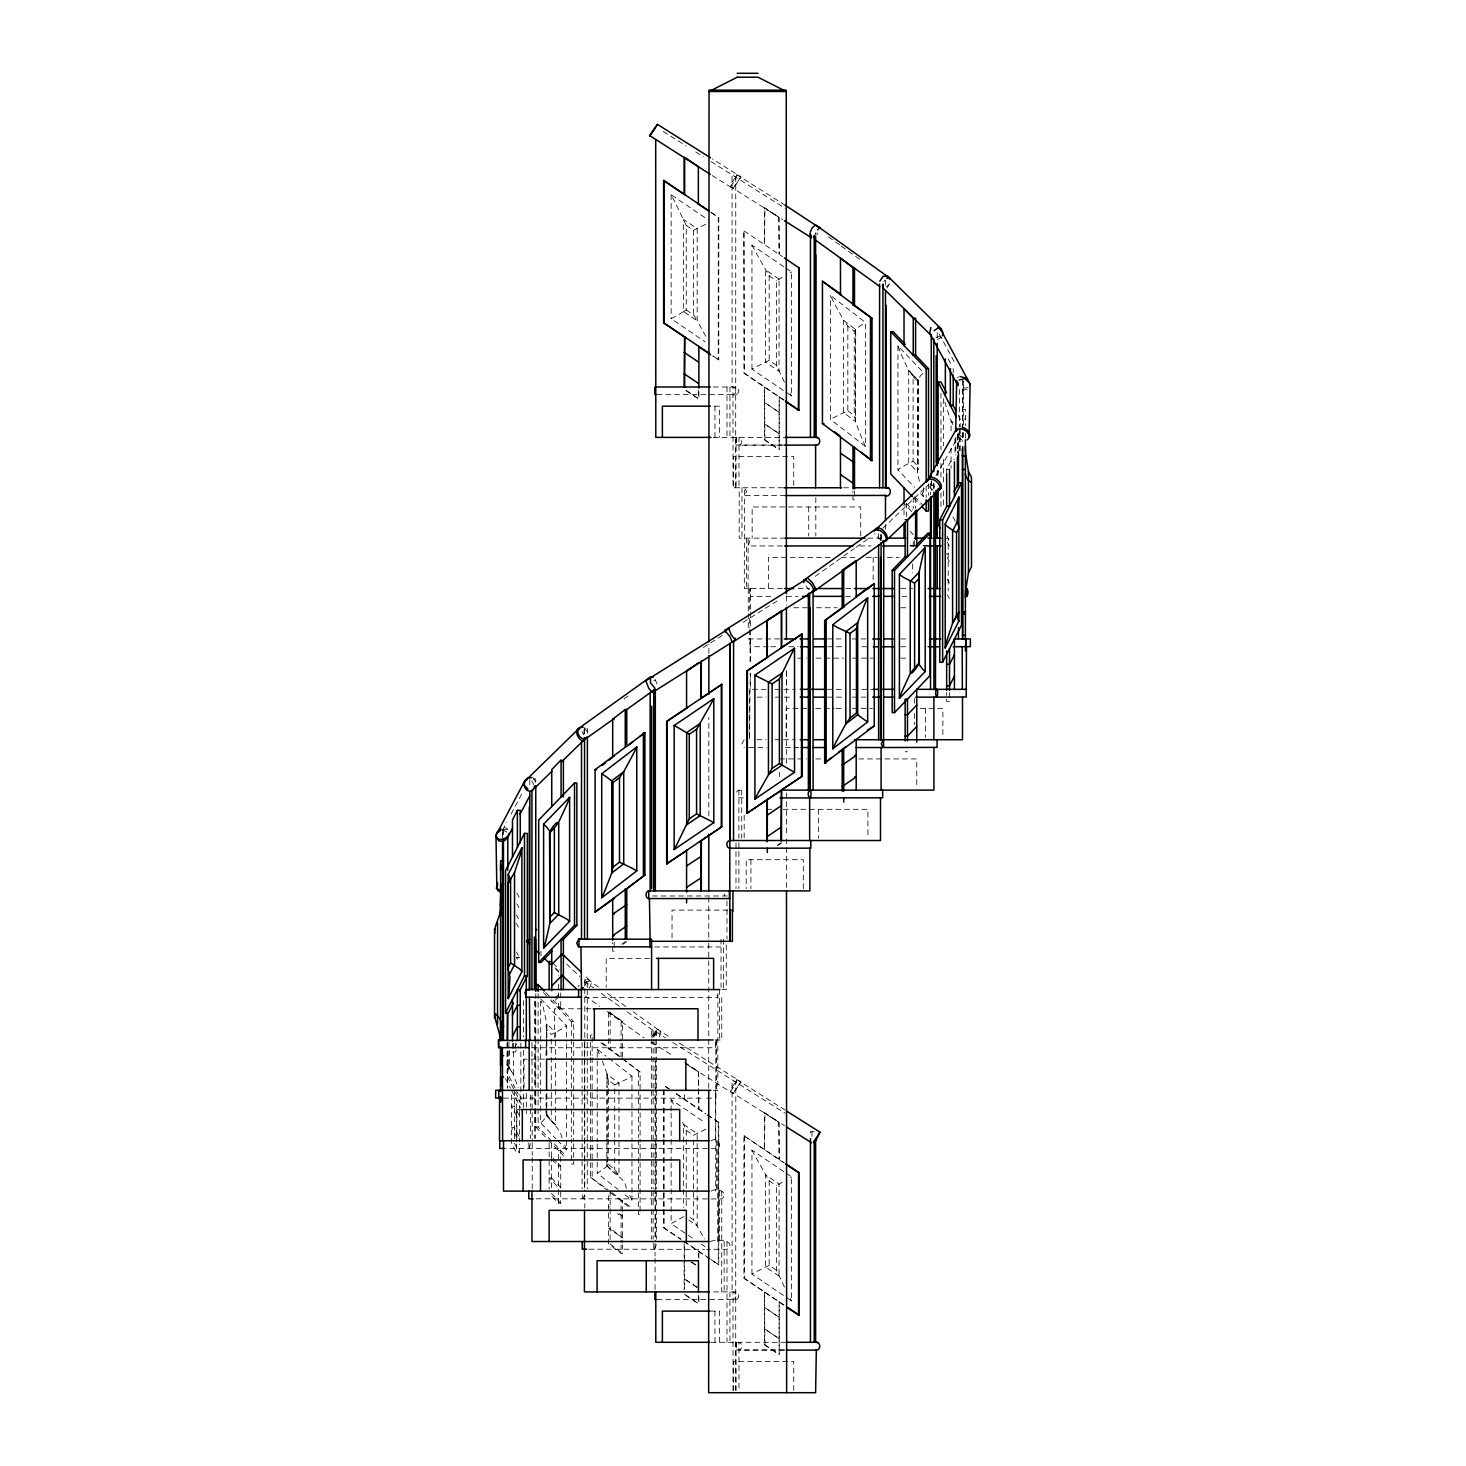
<?xml version="1.0" encoding="UTF-8"?>
<svg xmlns="http://www.w3.org/2000/svg" width="1466" height="1466" viewBox="0 0 1466 1466"><rect width="100%" height="100%" fill="white"/><g stroke="black" fill="none" stroke-linecap="round" stroke-linejoin="round"><path stroke-width="0.75" stroke-dasharray="5 3.75" d="M708.738 1088.248L708.774 939.449M708.774 937.159L708.793 893.674M708.811 815.847L708.848 717.405M708.866 653.305L708.866 644.16M626.239 1188.505C625.322 1173.771 601.188 1172.269 608.335 1157.645M546.03 1055.648L546.836 1023.653L555.632 1032.834L555.632 1055.3M918.174 380.079L908.737 370.678L918.321 380.5L917.514 471.997L908.737 462.835L908.737 370.678L900.564 352.958A160.014 108.576 50.1 0 1 897.943 345.884L923.635 372.767A45.483 16.492 -18.9 0 0 920.776 375.461L917.514 379.859L917.514 471.997L919.622 482.9M962.356 429.135L963.327 380.94L963.382 429.923M855.704 421.145L854.238 415.684L854.238 331.151L847.824 326.203L843.555 320.284L843.555 412.441L855.448 421.622L855.704 329.593L843.555 320.284L833.971 302.564A160.014 70.551 58.3 0 1 830.562 295.491L865.398 322.373L865.398 446.397L830.562 419.514L830.562 295.491M508.94 1042.179L508.39 1069.813A45.483 20.157 -10.3 0 1 507.108 1072.489L514.969 1087.845M584.604 1195.028L582.9 1198.803M724.296 893.802L724.296 895.818M918.321 380.5L918.321 469.78M561.954 1138.111C560.69 1128.16 549.658 1121.417 546.525 1114.105L546.525 1093.544M606.869 1166.056L606.997 1074.12L618.982 1083.227L618.982 1087.717M855.704 329.685L854.238 331.151M889.624 283.781L887.095 287.886M946.651 473.701L946.651 469.358L951.562 459.719L954.421 459.719M514.438 1048.117L517.388 1042.326M512.477 1043.261L512.477 1051.965L515.336 1051.965L518.286 1046.193M814.876 234.395L815.682 232.856M502.526 830.141L506.796 822.078M511.084 814.015L522.849 791.842M736.463 792.061L738.149 790.247L744.178 790.119M936.078 475.644L960.267 433.02M816.874 234.908L817.771 233.387M578.227 986.618L579.162 985.097M659.37 1037.012L660.8 1031.514L633.22 1011.833M815.408 234.248L816.269 232.856M883.98 281.729L884.841 280.336M651.38 1037.012L657.446 1029.315L670.713 1037.671M683.632 311.635L686.235 309.949L686.235 225.416L674.8 201.795A160.014 24.574 61.5 0 0 671.135 194.721L705.146 217.811M653.726 1036.499L657.446 1029.315M589.424 988.157L591.696 982.532L584.769 975.476M584.659 986.105L587.664 979.581L584.329 979.856M652.7 1037.543L656.53 1033.292L660.8 1031.514M888.561 284.642L886.417 286.713M941.74 337.088L936.976 339.819M529.263 1148.409L530.325 1143.627M554.863 998.364L559.517 993.545M558.729 996.752L554.075 1001.571L551.747 1001.571M882.734 528.346L928.986 484.256M607.126 1139.229L607.126 1166.185L601.317 1170.601A45.483 10.793 -24.8 0 1 597.212 1173.276L618.066 1189.402M865.398 446.397A160.014 70.551 58.3 0 1 862.265 439.324L855.448 421.622L855.448 329.465L861.293 325.067A45.483 10.72 -24.8 0 1 865.398 322.373M957.555 377.88L958.617 377M621.657 944.306L625.249 941.557M623.16 944.306L626.752 941.557M939.981 336.209L935.839 337.748M624.003 698.861L629.537 694.884M815.243 576.34L854.421 548.486M856.291 547.166L867.487 539.195M777.42 845.296L780.975 842.895M777.951 845.296L781.506 842.895M703.332 647.496L722.317 635.511M743.17 622.299L777.511 600.712M584.586 982.898L587.793 981.249L591.238 981.634M740.843 176.836L733.055 188.638L741.026 176.965L712.421 158.951M740.843 1081.761L733.055 1093.563L741.026 1081.908L678.3 1042.436M705.732 336.227L697.175 320.834L697.175 228.678L683.651 219.497L683.651 311.653L675.991 316.051A45.483 3.738 -27.8 0 1 671.135 318.727L705.091 341.78M683.651 1216.578L675.991 1220.976A45.483 3.738 -27.8 0 1 671.135 1223.67L693.766 1239.027M909.946 371.466L913.098 376.597L913.098 461.13L901.498 467.233A45.483 16.492 -18.9 0 0 897.943 469.908L914.564 487.298M654.459 1249.197L656.438 1244.414M784.438 382.113L776.467 365.291L776.467 280.757L784.438 275.956M784.438 1287.056L776.467 1270.234L776.467 1185.701L784.438 1180.9M782.972 487.757L733.018 487.757L733 386.987C736.922 387.372 736.922 394.391 733 394.775C738.479 397.304 741.265 388.014 735.877 386.987L712.128 386.987M733.018 1390.409L733 1291.912C736.922 1292.316 736.922 1299.316 733 1299.719C738.479 1302.229 741.265 1292.957 735.877 1291.912L709.929 1291.912M705.732 224.28L693.528 230.364L686.235 225.416M705.732 1129.205L693.528 1135.307L686.235 1130.359L682.002 1121.032M847.824 326.203L847.824 410.737L835.125 416.839A45.483 10.72 -24.8 0 0 830.562 419.514M614.73 1137.469L614.73 1084.913L627.411 1078.829A45.483 10.793 -24.8 0 0 631.974 1076.136L607.969 1057.572M776.467 365.291L769.174 360.343L756.969 366.445A45.483 3.72 -27.8 0 0 751.948 369.12L784.035 390.891M776.467 1270.234L769.174 1265.286L756.969 1271.37A45.483 3.72 -27.8 0 0 751.948 1274.064L784.035 1295.816M968.183 387.5L965.178 388.142L960.083 386.236M967.139 389.553L962.576 389.938L959.772 388.288M785.245 205.277L736.958 174.784L730.636 184.661L730.416 186.585L782.551 219.515M730.416 186.585L734.723 180.941L736.958 174.784M785.245 1110.202L736.958 1079.709L730.636 1089.605L730.416 1091.51L784.475 1125.668M730.416 1091.51L734.723 1085.885L736.958 1079.709M652.993 1042.912L650.867 1042.528M744.178 739.725L741.888 743.629L744.178 747.532M958.819 426.881L960.303 426.734M764.446 207.751L779.179 217.389L779.179 254.406L778.648 217.389L764.446 207.751L764.446 244.767L764.959 207.751M710.863 212.515L718.78 217.518L718.78 359.885L712.604 356.036M783.485 400.035L743.922 373.207L743.922 230.84L744.453 373.207L784.017 400.035M657.043 394.647L736.647 394.647M685.905 390.561L698.879 398.99L698.879 390.286M714.547 406.174L719.476 406.174L719.476 437.381M962.356 409.326L965.398 409.326L965.398 425.488M962.356 418.964L965.398 418.964M713.282 437.381L785.336 437.381M764.959 439.745L764.446 387.134L764.446 439.745L779.179 449.384L779.179 396.773L779.179 449.384M735.932 445.041L783.101 445.041M781.799 445.169L738.974 445.169C742.676 444.638 742.676 437.894 738.974 437.381L738.974 487.757M946.651 469.358L949.51 469.358M843.573 487.757L850.298 487.757M785.355 495.563L744.38 495.563L746.615 491.66L744.38 487.757L744.325 588.544L782.313 588.544M785.355 538.15L739.176 538.15L739.176 487.757M867.872 538.15L883.98 538.15M945.35 538.315L948.19 538.315L948.19 590.926M910.166 545.828L915.352 545.828M922.755 545.828L927.96 545.828M782.313 545.957L748.136 545.957L749.566 542.053L748.136 538.15L748.136 588.544M859.772 545.957L871.152 545.957M909.891 545.957L914.436 545.957M923.562 545.957L928.106 545.957M945.35 553.91L948.19 553.91M830.177 557.355L768.367 557.355L768.367 588.544M841.264 557.355L855.374 557.355M866.333 557.355L877.273 557.355M887.425 557.355L899.006 557.355M798.127 588.544L809.653 588.544M845.68 588.544L854.733 588.544M900.765 588.544L912.622 588.544M770.713 596.35L750.317 596.35L750.317 588.544L750.317 609.801M786.582 596.35L797.925 596.35M845.515 596.35L852.314 596.35M902.176 596.35L906.703 596.35M793.784 607.749L807.418 607.749M816.525 607.749L837.031 607.749M900.71 607.749L907.601 607.749M748.283 638.938L780.132 638.938M827.355 638.938L843.866 638.938M852.314 638.938L865.911 638.938M900.784 638.938L907.601 638.938M768.404 646.744L750.134 646.744L750.006 639.066L750.134 664.684M770.676 646.744L777.53 646.744M788.928 646.744L798.054 646.744M827.722 646.744L843.701 646.744M861.953 646.744L868.807 646.744M900.747 646.744L907.601 646.744M797.742 658.142L806.923 658.142M815.994 658.142L843.536 658.142M852.681 658.142L873.04 658.142M900.729 658.142L907.601 658.142M653.744 680.316L655.32 680.316M766.187 689.332L749.511 689.332L749.511 739.725L750.226 673.297M775.056 689.332L795.488 689.332M827.52 689.332L843.811 689.332M852.681 689.332L859.552 689.332M861.843 689.332L873.37 689.332M757.134 697.138L766.205 697.138M775.257 697.138L782.056 697.138M784.328 697.138L791.127 697.138M827.374 697.138L834.172 697.138M836.445 697.138L843.243 697.138M852.296 697.138L859.094 697.138M861.367 697.138L865.893 697.138M806.74 708.536L786.161 708.536L786.161 739.725M815.701 708.536L834.154 708.536M836.133 708.536L843.298 708.536M852.442 708.536L872.49 708.536M920.19 708.536L942.895 708.536L942.895 737.49M756.951 739.725L766.26 739.725M774.928 739.725L795.305 739.725M748.741 747.532L755.595 747.532M757.867 747.532L766.993 747.532M785.245 747.532L798.933 747.532M905.145 751.746L907.491 751.746M779.6 758.93L795.433 758.93M797.687 758.93L806.74 758.93M815.774 758.93L823.031 758.93M858.746 758.93L916.781 758.93L916.781 787.883M533.221 778.977L535.768 778.977L535.768 783.559M743.445 797.925L738.149 797.779L736.463 795.965M767.268 809.305L771.831 809.305M783.265 809.305L867.909 809.305L867.909 838.277M507.786 829.371L502.526 829.371L502.526 840.696M652.315 895.983L727.557 895.983M727.924 910.093L672.033 910.093L672.033 939.065M654.697 946.963L721.015 946.963L718.835 944.086M519.276 957.481L516.417 957.481L518.414 961.421M516.545 957.774L519.404 957.774M649.621 958.361L606.209 958.361L606.209 987.333M722.042 989.568L726.256 989.568L726.256 943.756M584.201 997.356L717.9 997.356L716.434 993.453M558.125 1007.875L560.452 1007.875M590.926 1008.755L554.478 1008.755L554.478 1037.726M610.149 1011.907L610.149 1048.923L608.628 1048.923L608.628 1011.907L622.61 1021.545L622.61 1041.135M550.685 1000.124L571.355 1021.674L573.682 1021.674L573.682 1141.428M608.628 1011.907L622.61 1021.545M592.154 1034.996L590.615 1034.996L590.615 1055.337M715.261 1039.944L721.748 1039.944L721.748 994.15M532.011 1047.75L715.793 1047.75L715.793 1039.944L715.738 1191.125M609.215 1049.381L610.736 1049.381M544.582 1059.148L524.058 1059.148L524.058 1088.12M600.767 1042.839L640.092 1072.067L640.092 1092.408M698.347 1071.939L698.879 1108.956L698.347 1071.939L685.905 1063.491M713.227 1090.338L717.79 1090.338L717.9 989.568M503.553 1098.144L704.45 1098.144M706.722 1098.144L715.848 1098.144L715.848 1090.338M518.689 1109.542L516.857 1109.542L516.857 1138.514M764.446 1112.694L779.179 1122.333L779.179 1159.331L778.648 1122.333L764.446 1112.694L764.446 1149.692L764.959 1112.694M707.162 1114.93L718.78 1122.461L718.78 1264.81L706.942 1257.15M535.786 1108.882L535.786 1126.951L538.114 1126.951L565.968 1155.978M814.216 1131.715L810.46 1131.715L810.46 1136.297M783.485 1304.978L743.922 1278.132L743.922 1135.784L784.31 1162.813M711.175 1140.731C717.754 1136.443 722.023 1144.726 717.882 1148.538L505.697 1148.409M511.616 1094.864L511.616 1143.113L516.545 1152.752L519.404 1152.752L519.404 1144.048M590.615 1057.591L590.615 1177.345L608.133 1189.714M711.01 1191.125C717.314 1187.13 729.463 1192.738 721.767 1198.931L534.119 1198.803M558.399 1203.146L560.727 1203.146L560.727 1150.535L558.399 1150.535L558.399 1203.146L550.685 1195.12M608.628 1206.885L610.149 1206.885M663.622 1209.67L663.622 1227.738L681.104 1239.246M710.259 1241.519C714.785 1239.045 738.131 1240.126 726.971 1249.325L706.74 1249.325M588.911 1249.197L704.505 1249.325M608.628 1213.06L608.628 1243.901L621.089 1253.54L622.61 1253.54L622.61 1244.836M743.922 1278.132L784.017 1304.978M657.043 1299.591L736.647 1299.591M685.905 1295.504L698.879 1303.934L698.879 1295.229M710.387 1311.117L719.476 1311.117L719.476 1342.306M711.028 1342.306L785.336 1342.306M764.959 1344.688L764.446 1292.077L764.446 1344.688L779.179 1354.327L779.179 1301.716L779.179 1354.327M735.932 1349.966L785.336 1349.966M784.053 1350.113L738.974 1350.113C742.676 1349.581 742.676 1342.838 738.974 1342.306L738.974 1390.464M513.466 1043.114L513.466 1074.578L506.998 1063.949L513.466 1074.578L518.084 1087.717M504.469 827.759L507.474 828.4M502.581 829.811L507.621 832.523M606.997 1166.166L618.982 1175.365L618.982 1139.412M958.068 433.918L964.463 438.279M962.392 440.331L956.547 435.97M932.944 490.065L927.355 484.825M881.029 540.459L874.524 533.697M663.328 131.573L686.235 145.977M695.764 151.969L703.405 156.77M711.028 161.572L785.208 208.374M712.201 175.517L733.055 188.638M655.705 1031.716L665.252 1037.708M672.876 1042.509L785.208 1113.299M651.564 1042.308L672.399 1055.428M685.667 1063.766L733.055 1093.563M743.922 230.84L782.459 256.623M711.395 212.515L718.78 217.518M751.948 369.12L751.948 245.115L784.127 266.94M785.978 268.205L791.585 271.998L791.585 396.003L785.923 392.173M751.948 245.115A160.014 24.501 61.5 0 0 755.723 252.17L769.174 275.81L776.467 280.757M686.235 309.949L693.528 314.897L697.175 320.834L683.651 311.653M713.136 356.036L718.78 359.885M764.446 439.745L778.648 449.384M686.436 390.561L698.879 398.99M684.659 1062.3L698.879 1071.939M743.922 1135.784L783.779 1162.813M669.449 1088.981L663.622 1085.39L668.917 1088.981M676.504 1093.764L705.842 1113.684M707.693 1114.93L718.78 1122.461M675.973 1093.764L705.311 1113.684M751.948 1274.064L751.948 1150.04L784.127 1171.865M785.978 1173.13L791.585 1176.923L791.585 1300.947L785.923 1297.098M671.135 1110.916L671.135 1099.647L705.146 1122.736M751.948 1150.04A160.014 24.501 61.5 0 0 755.723 1157.114L769.174 1180.753L776.467 1185.701M689.881 1217.366L693.528 1219.84L704.486 1238.898M688.708 1220.024L697.175 1225.759L697.175 1133.621L683.651 1124.44L683.651 1207.599M701.316 1244.139L705.091 1246.705M709.361 1258.414L684.659 1241.684L684.659 1256.93M711.248 1259.697L718.78 1264.81M663.622 1227.738L680.572 1239.246M684.146 1241.684L705.073 1255.867M691.769 1262.098L697.101 1265.708M691.237 1262.098L696.57 1265.708M697.101 1287.13L684.146 1278.7L698.347 1288.339M764.446 1344.688L778.648 1354.327M684.659 1294.295L698.879 1303.934M587.261 979.068L600.125 988.231M607.474 993.49L625.872 1006.592M584.384 981.322L593.675 987.956M601.115 993.252L619.715 1006.519M627.155 1011.833L655.045 1031.716M585.081 995.835L599.796 1006.336M607.144 1011.577L643.904 1037.8M828.528 236.851L839.56 244.804M841.392 246.123L859.754 259.39M533.404 778.025L536.061 782.991M584.476 727.631L587.774 732.597M847.824 410.737L854.238 415.684M602.288 1042.839L640.092 1072.067M597.212 1092.097L597.212 1049.253L606.173 1056.198M606.869 1074.505L608.335 1079.966L614.73 1084.913M608.335 1164.499L614.73 1169.447L618.579 1175.146M625.011 1194.772L631.974 1200.159L631.974 1195.651M611.927 1192.664L631.205 1207.563M590.615 1177.345L606.594 1189.714M610.406 1192.664L629.684 1207.563M619.055 1213.775L622.61 1216.523L617.516 1213.775M610.149 1243.901L622.61 1253.54M546.177 1115.571L555.632 1124.972L555.632 1057.554M934.41 487.024L931.46 484.311M809.177 589.863L804.413 584.091M566.627 964.005L579.84 976.594M555.559 968.989L558.784 972.068M553.03 963.125L559.187 969.539M555.321 967.945L558.399 971.152L558.399 975.495M545.792 992.592L551.912 998.987M553.03 1000.124L573.682 1021.674M543.446 992.592L546.525 995.78M540.679 998.859L566.462 1025.742L566.462 1041.538M546.03 1025.888L546.525 1029.572L551.271 1034.52L562.907 1028.436A45.483 16.456 -18.9 0 0 566.462 1025.742M546.525 1114.105L554.441 1124.184M540.679 1001.113L540.679 1122.883L555.852 1138.697M557.373 1140.273L566.462 1149.765L566.462 1061.824M535.786 1126.951L546.616 1138.239M548.156 1139.852L563.622 1155.978M553.03 1158.103L560.727 1166.13L558.399 1166.13L550.685 1158.103M551.473 1193.507L560.727 1203.146M913.098 376.597L917.826 381.545M913.098 461.13L917.826 466.078M920.611 493.621L923.635 496.791L923.635 487.775M914.637 496.553L922.334 504.616M913.831 498.165L920.007 504.616M906.373 503.516L912.512 509.948M911.705 511.561L904.027 503.516L904.027 516.582M910.184 531.37L913.245 534.577M880.296 534.687L881.597 536.153M531.846 780.957L533.99 785.043M953.047 422.739L950.353 419.404L945.185 403.352A160.014 132.343 33 0 1 944.617 401.024M655.137 679.289L657.428 685.19M582.075 731.736L583.633 734.649M516.912 893.289L519.111 897.174M516.783 903.789L518.982 907.674M516.289 923.378L518.506 927.263M939.303 334.156L955.007 363.238M948.19 358.932L952.204 366.647M958.178 415.153L960.212 419.093L960.212 425.873M952.9 424.609L951.067 421.072L951.067 434.559M952.973 516.893L955.832 522.391M947.054 536.08L949.07 539.983M947.238 541.944L949.345 546.03M947.348 557.776L949.345 561.625M947.348 579.18L949.345 583.047M947.348 594.793L949.345 598.641M516.453 914.967L518.433 918.834M516.453 951.984L518.433 955.85M507.163 1064.591L510.809 1071.738M515.94 1089.769L520.851 1099.372L520.851 1094.864M507.364 1076.557L523.325 1107.783M505.495 1078.518L510.498 1088.267M511.487 1090.228L520.467 1107.783M514.474 1143.113L519.404 1152.752M602.251 1060.908L607.126 1074.047L607.126 1087.534M508.775 1065.416L508.94 1066.9M502.71 830.141L502.783 834.52M786.399 596.076L786.399 605.238M786.454 763.181L786.417 669.339L786.326 689.332M786.454 792.941L786.472 836.445M786.472 838.735L786.491 889.092M965.398 433.276L965.398 438.572M963.382 432.195L963.382 438.994M962.741 432.928L962.741 437.509M962.429 380.244L962.356 441.797M960.212 428.127L960.212 452.994M959.534 389.406L959.534 426.038M959.534 428.329L959.534 453.507M958.416 432.928L958.526 453.544M958.086 435.182L958.086 453.507M957.591 433.954L957.591 452.499M957.371 434.907L957.371 452.994M955.832 436.996L955.832 454.973M955.007 438.426L955.007 454.405M953.212 368.571L953.212 372.932M951.067 448.046L951.067 468.259M949.51 692.648L949.51 701.353L946.651 701.353L946.651 692.648M943.609 398.532L943.609 445.884M943.609 459.426L943.609 481.966M943.609 490.982L943.609 506.778M940.97 393.309L940.97 449.805M940.97 463.366L940.97 479.18M940.97 492.741L940.97 508.555M938.112 470.146L938.112 476.926M937.214 332.562L937.214 341.01M937.214 470.183L937.214 476.963M933.879 483.743L933.879 492.191M933.805 483.23L933.805 490.084M931.698 481.031L931.698 490.194M931.276 480.94L931.276 490.084M930.525 483.322L930.525 494.775M928.509 483.945L928.509 495.233M926.164 486.199L926.164 497.505M925.559 708.536L925.559 737.49M915.59 497.56L915.59 508.445M914.399 540.587L914.399 547.111M914.399 698.201L914.399 704.743M914.399 713.447L914.399 724.68M913.245 497.56L913.245 508.445M913.245 541.467L913.245 550.171M912.622 564.043L912.622 572.949M906.373 503.168L906.373 516.582M897.943 345.884L897.943 469.908M885.482 280.061L885.482 286.401M885.482 524.7L885.482 529.189M881.084 534.137L881.084 542.567M880.956 536.006L880.956 540.587M878.61 533.716L878.61 540.587M873.168 557.355L873.168 581.855M860.725 535.933L860.725 506.961L752.15 506.961L752.15 538.15M854.495 491.073L854.495 499.778L852.974 499.778L852.974 491.073M818.559 809.305L818.559 838.277M815.811 497.689L815.811 535.915M812.017 1131.715L812.017 1136.297M808.719 506.961L808.719 535.933M803.313 888.671L803.313 859.699L746.194 859.699L746.194 888.671M793.729 485.539L793.729 456.567L733.513 456.567L733.513 487.757M793.729 1390.464L793.729 1361.511L733.513 1361.511L733.513 1390.464M779.6 772.289L779.6 776.742M769.174 275.81L769.174 360.343M769.174 1180.753L769.174 1265.286M750.922 859.699L750.922 888.671M750.317 612.037L750.317 627.741M750.317 629.977L750.574 664.135M750.574 673.297L750.574 689.332M749.676 588.544L749.676 609.16M749.676 618.322L749.676 627.485M749.676 629.775L749.676 638.938M748.283 588.544L748.283 611.45M748.283 613.741L748.283 627.485M746.542 538.15L746.542 588.544M744.453 1135.784L744.453 1278.132M744.178 815.316L744.178 838.222M741.979 487.757L741.979 538.15M741.723 790.119L741.723 838.222M738.882 790.119L738.882 838.277M738.919 842.803L738.919 888.616M736.335 437.381L736.335 445.041M736.335 1342.306L736.335 1349.966M736.06 437.381L736.06 487.757M735.987 842.803L735.987 888.616M736.06 1342.306L736.06 1390.409M735.675 487.757L735.767 176.396L732.047 176.396L732.102 386.987M735.675 1390.464L735.822 1081.322L732.047 1081.322L732.102 1291.912M729.94 386.987L729.94 437.381M729.94 1291.912L729.94 1342.306M727.008 386.987L727.008 437.381M726.971 900.949L726.971 939.046M726.971 1241.519L727.008 1342.306M724.149 1241.519L724.149 1291.912M723.434 939.175L723.434 989.568M721.767 1191.125L721.693 1291.912M721.015 939.175L721.015 987.314M719.513 989.568L719.513 1039.944M719.476 1191.125L719.476 1241.519M718.248 217.518L718.248 359.885M718.248 1122.461L718.248 1264.81M717.882 1140.731L717.809 1241.519M716.416 1039.944L716.416 1090.338M716.434 1140.731L716.434 1191.125M715.426 1090.338L715.426 1140.731M714.95 406.174L714.95 437.381M714.95 1311.117L714.95 1342.306M698.879 1257.846L698.879 1251.323L698.347 1257.846M698.347 390.286L698.347 398.99M698.347 1295.229L698.347 1303.934M693.528 230.364L693.528 314.897M693.528 1139.87L693.528 1219.84M686.235 1130.359L686.235 1137.213M686.235 1139.503L686.235 1208.039M684.659 1094.955L684.659 1099.317L684.146 1094.955M684.659 1257.278L684.659 1289.933M684.146 1243.864L684.146 1261.273M684.146 1261.64L684.146 1289.933M671.135 194.721L671.135 318.727M671.135 1113.17L671.135 1160.522M671.135 1162.776L671.135 1223.67M664.153 1089.898L664.153 1105.712M664.153 1107.984L664.153 1137.359M664.153 1139.613L664.153 1155.428M664.153 1157.7L664.153 1207.398M664.153 1209.67L664.153 1227.738M663.622 1089.898L663.622 1105.712M663.622 1107.984L663.622 1137.359M663.622 1139.613L663.622 1155.428M663.622 1157.7L663.622 1207.398M656.347 1088.157L656.347 1030.928L651.637 1030.928L651.637 1088.157M656.347 1090.447L656.347 1106.482M656.347 1108.754L656.347 1188.871M656.347 1191.162L656.347 1207.196M656.347 1209.468L656.347 1239.228M655.705 1061.292L655.705 1193.617M655.705 1195.889L655.705 1211.869M655.705 1214.141L655.705 1241.519M655.045 1030.928L655.045 1091.95M655.045 1094.222L655.045 1141.812M655.045 1144.085L655.045 1159.936M655.045 1162.208L655.045 1241.519M655.045 1243.443L655.045 1256.05M655.045 1258.286L655.045 1289.677M653.744 1243.443L653.744 1249.197M653.121 1030.928L653.121 1088.157M653.121 1090.447L653.121 1106.482M653.121 1108.754L653.121 1188.871M653.121 1191.162L653.121 1207.196M653.121 1209.468L653.121 1239.228M651.637 1090.447L651.637 1106.482M651.637 1108.754L651.637 1188.871M651.637 1191.162L651.637 1207.196M651.637 1209.468L651.637 1239.228M640.092 1094.662L640.092 1110.477M640.092 1112.731L640.092 1142.106M640.092 1144.378L640.092 1160.192M640.092 1162.446L640.092 1214.416L638.553 1214.416L638.553 1157.938M638.553 1072.067L638.553 1087.882M638.553 1090.136L638.553 1105.95M638.553 1108.223L638.553 1137.598M638.553 1139.852L638.553 1155.666M631.974 1076.136L631.974 1091.932M631.974 1094.186L631.974 1141.538M631.974 1143.792L631.974 1193.397M622.61 1043.316L622.61 1058.562M622.61 1211.814L622.61 1200.929L621.089 1200.929L621.089 1211.814M622.61 1213.995L622.61 1242.655M621.089 1021.545L621.089 1041.135M621.089 1043.316L621.089 1058.562M621.089 1213.995L621.089 1242.655M621.089 1244.836L621.089 1253.54M618.982 1089.971L618.982 1137.158M614.73 1139.742L614.73 1155.739M614.73 1158.03L614.73 1169.447M614.181 942.473L614.181 951.177L612.696 951.177L612.696 942.473M610.149 1191.29L610.149 1206.536M610.149 1208.717L610.149 1239.54M608.628 1195.651L608.628 1210.879M608.335 1079.966L608.335 1137.085M608.335 1139.375L608.335 1155.355M607.126 1089.769L607.126 1136.975M597.212 1094.351L597.212 1141.702M597.212 1143.956L597.212 1159.753M597.212 1162.007L597.212 1173.276M592.154 1037.25L592.154 1055.337M592.154 1057.591L592.154 1177.345M587.39 733.165L587.39 728.584L584.018 728.584L584.018 735.456M587.261 987.406L587.261 980.552L584.787 980.552L584.787 1191.125M587.261 989.697L587.261 1088.12M587.261 1090.411L587.261 1106.445M587.261 1108.736L587.261 1188.834M584.787 1194.955L584.787 1207.892M584.549 728.584L584.549 735.456M584.384 1042.839L584.384 1188.853M582.112 1042.344L582.112 1088.12M582.112 1090.411L582.112 1106.445M582.112 1108.736L582.112 1188.834M582.314 1194.955L582.314 1198.803M573.682 1143.7L573.682 1164.022L571.355 1164.022L571.355 1139.174M571.355 1021.674L571.355 1136.92M566.462 1043.792L566.462 1059.57M560.727 992.922L560.727 999.445M560.727 1001.626L560.727 1008.168L558.399 1008.168L558.399 1001.626M558.399 984.217L558.399 999.445M551.473 1143.077L551.473 1156.143M551.473 1156.491L551.473 1189.164M551.271 1039.082L551.271 1055.08M551.271 1057.371L551.271 1119.053M549.145 1143.077L549.145 1160.486M549.145 1160.852L549.145 1189.164M546.836 1055.117L546.836 1023.653L542.878 1005.933A160.014 108.301 50.2 0 0 541.449 1001.241M546.836 1093.324L546.836 1115.791L543.538 1120.207A45.483 16.456 -18.9 0 1 540.679 1122.883M546.525 1029.572L546.525 1036.425M546.525 1038.716L546.525 1054.714M546.03 1094.552L546.03 1106.005M546.03 1108.296L546.03 1115.168M541.009 951.159L541.009 955.685M538.114 993.636L538.114 1036.572M538.114 1038.826L538.114 1106.628M538.114 1108.882L538.114 1126.951M535.786 993.636L535.786 1036.572M535.786 1038.826L535.786 1106.628M535.585 1001.113L535.585 1088.084M535.585 1090.374L535.585 1106.409M535.585 1108.699L535.585 1138.441M534.394 1001.113L534.394 1088.084M534.394 1090.374L534.394 1106.409M534.394 1108.699L534.394 1138.441M531.956 1042.638L532.231 1140.731M532.231 1142.655L532.231 1155.263M532.231 1157.499L532.231 1188.889M530.6 1094.955L530.6 1106.409M530.6 1108.699L530.6 1138.441M529.812 779.747L529.812 786.088M528.878 1142.655L528.878 1148.409M526.312 1093.306L526.312 1113.629M523.454 1000.655L523.454 1036.81M523.454 1050.371L523.454 1106.848M520.851 1043.004L520.851 1092.61M519.404 1111.026L519.404 1100.141L516.545 1100.141L516.545 1141.867M519.459 1111.759L519.404 1141.867M516.545 1144.048L516.545 1152.752M515.336 1043.261L515.336 1051.965M514.474 1090.502L514.474 1138.77M509.527 1050.389L509.527 1068.659M507.511 1042.271L507.511 1088.065M507.383 1042.271L507.383 1088.065M506.998 1043.151L507.108 1072.489M503.443 829.371L503.443 836.225M564.74 1145.038A160.014 108.301 50.2 0 1 566.462 1149.765M923.635 496.791A160.014 108.576 50.1 0 1 922.132 492.063M629.72 1195.431A160.014 71.046 58.3 0 1 631.974 1200.159M597.212 1049.253A160.014 71.046 58.3 0 1 599.319 1053.999M519.862 1094.644A160.014 132.636 32.6 0 1 520.851 1099.372M790.339 1177.601A45.483 3.72 -27.8 0 1 791.585 1176.923M791.585 1300.947A160.014 24.501 61.5 0 1 790.339 1298.564M671.135 1099.647A160.014 24.574 61.5 0 1 674.8 1106.72M790.339 272.676A45.483 3.72 -27.8 0 1 791.585 271.998M791.585 396.003A160.014 24.501 61.5 0 1 790.339 393.639M779.069 1276.08L765.527 1266.972L765.527 1174.834L779.069 1184.033L779.051 1276.153M764.959 402.747L779.179 412.386L764.959 402.747M764.959 424.15L779.179 433.789L764.959 424.15M514.474 1106.097L511.616 1106.097L516.545 1115.736L519.404 1115.736L514.474 1106.097M514.474 1127.519L511.616 1127.519L516.545 1137.158L519.404 1137.158L514.474 1127.519M551.473 1177.913L549.145 1177.913L558.399 1187.552L560.727 1187.552L551.473 1177.913M610.149 1228.306L608.628 1228.306L622.61 1237.945L610.149 1228.306M764.959 1307.672L779.179 1317.311L764.959 1307.672M764.959 1329.094L779.179 1338.733L764.959 1329.094M779.051 279.071L765.527 269.891L765.527 362.047L779.051 371.228L779.051 279.071"/><path stroke-width="1.5" d="M708.738 1090.539L708.646 1392.7L815.609 1392.7L816.324 1349.966M708.793 891.383L708.811 834.154M708.848 694.518L708.866 655.595M708.866 641.87L709.031 90.177L786.252 90.177L786.399 593.803M500.657 898.072A160.014 141.121 -0.2 0 1 500.364 905.145C501.995 915.664 493.547 924.918 494.848 933.274M500.108 1039.596C501.684 1035.857 487.262 1000.82 500.181 1019.42A45.483 21.44 0.1 0 1 500.657 1022.095L500.584 1040.017M497.542 1024.184L497.579 922.865M500.584 916.103L500.676 883.815L503.718 883.815M500.584 870.364L500.602 864.574M500.602 1096.586L500.584 1102.359L500.584 1098.016M500.584 1086.764L500.621 1077.125L503.663 1077.125M500.584 1065.342L500.602 1047.97M509.563 881.671L508.061 883.1L508.061 968.714L509.985 977.199L509.197 991.511A160.014 132.655 -32.6 0 1 508.171 998.584M955.667 430.637L956.675 380.464M969.118 434.211L970.125 384.037L966.717 378.265L960.01 376.487M957.811 382.516L958.013 385.576M820.08 228.146L785.245 205.277M969.906 385.43L970.125 384.037M500.163 891.878L497.725 890.467L496.846 887.883L495.984 835.437L496.901 832.376L500.987 828.675M882.807 284.789L882.624 287.501M500.108 1097.008L499.851 1098.016M919.347 662.705C905.2 677.622 912.42 675.844 919.347 662.705L919.054 572.253L910.239 581.434L910.239 673.572L902.048 691.292A160.014 108.264 -50.2 0 0 899.409 698.366L925.211 671.483L925.211 547.459L899.409 574.342L899.409 698.366M945.222 647.972A160.014 132.691 -32.5 0 1 946.761 640.899L952.588 623.178L959.039 612.312L957.261 613.997L957.646 618.395A45.483 20.157 10.3 0 0 958.911 621.089L945.222 647.972L945.222 523.948L958.911 497.066L958.911 621.089M549.567 832.945C565.491 816.8 553.781 821.491 549.567 832.945L549.842 923.415L558.729 914.234L558.729 822.078L566.957 804.376A160.014 107.696 -50.4 0 0 569.614 797.302L543.611 824.185L543.611 948.19L569.614 921.308L569.614 797.302M965.398 446.672A160.014 141.121 0 0 0 965.673 453.745L968.44 471.466L968.44 572.785L965.673 590.505A160.014 141.121 0 0 0 965.398 597.578M879.838 281.197L883.137 276.213L888.066 276.488L941.227 328.934L942.95 332.635L942.455 335.696M713.099 1039.944L498.44 1040.475L498.55 1047.622L529.153 1047.622M966.204 596.222C968.513 596.222 968.696 588.636 966.204 588.544M810.167 232.343L812.201 227.89L815.169 225.306M926.714 481.911L956.84 428.274M966.186 646.616L966.186 638.938L966.057 646.616M508.061 883.338L514.529 872.472L520.357 854.751A160.014 132.655 -32.6 0 0 521.896 847.696L508.171 874.579L508.171 998.584L521.896 971.701L521.896 847.696M856.456 713.099L850.042 718.047L845.79 723.966L857.94 714.565L856.456 713.099L856.456 628.566L857.683 622.647L845.79 631.809L845.79 723.966L836.188 741.686A160.014 70.35 -58.3 0 0 832.78 748.76L867.652 721.877L867.652 597.853L832.78 624.736L832.78 748.76M613.026 782.551L611.56 780.938L623.728 771.684L619.477 777.603L613.026 782.551L613.026 867.084L611.762 873.021L623.728 863.841L623.728 771.684L633.33 753.982A160.014 69.378 -58.5 0 0 636.757 746.909L601.72 773.791L601.72 897.797L636.757 870.914L636.757 746.909M813.667 237.107L814.18 235.843M813.667 1142.051L819.989 1132.155L814.4 1143.315M508.482 834.924L509.178 833.384M497.084 886.362L497.762 884.823M496.406 834.447L524.956 780.535L527.339 778.281L531.975 777.493M524.956 780.535L524.022 785.043L527.998 789.02M504.799 840.678L507.896 836.976M713.795 698.641A160.014 24.629 -61.5 0 1 710.02 705.714L696.57 729.353L689.277 734.301L689.277 818.834L677.842 842.474A160.014 24.629 -61.5 0 1 674.177 849.529L713.795 822.646L713.795 698.641L674.177 725.523L674.177 849.529M754.898 799.153A160.014 24.391 -61.5 0 1 758.655 792.08L772.106 768.441L779.399 763.493L779.399 678.96L790.852 655.32A160.014 24.391 -61.5 0 1 794.517 648.247L754.898 675.13L754.898 799.153L794.517 772.27L794.517 648.247M954.073 491.788L958.654 482.809L961.513 482.809L961.513 625.157L942.62 662.229L939.761 662.229L939.761 519.88L946.798 506.082L949.656 506.082M942.62 662.229L942.62 519.88L961.513 482.809M958.911 497.066A160.014 132.691 -32.5 0 0 957.884 504.139L957.261 521.859L952.588 531.04L952.588 623.178M956.528 617.259L956.528 532.726L959.039 527.778L957.261 521.859M953.523 621.346L957.261 613.997M954.421 654.697L949.51 664.336L946.651 664.336M954.421 676.119L949.51 685.758L946.651 685.758M520.247 842.987L520.247 810.332L517.388 810.332L512.477 819.97L512.477 856.987M519.385 991.383L527.357 975.77L527.357 833.421L524.498 833.421L505.568 870.492L505.568 1012.859L508.427 1012.859L513.412 1003.092M508.061 967.872L510.589 962.924L510.589 878.391M509.838 973.809L514.529 964.628L514.529 872.472M505.568 1012.859L524.498 975.77L524.498 833.421M512.477 1014.967L517.388 1005.328L520.247 1005.328M512.477 1036.37L517.388 1026.731L520.247 1026.731M874.176 531.113L930.47 477.256M882.605 541.119L886.05 540.734C887.736 535.255 879.93 528.108 874.616 530.234M886.05 540.734L941.062 488.27C942.693 483.01 936.408 478.026 931.643 477.128M507.181 838.424L512.532 828.345M520.027 814.216L529.666 796.056M955.85 431.517C959.845 423.839 973.992 434.156 967.139 439.947M729.17 628.438L645.773 680.755L648.87 688.452L652.315 692.557L735.327 640.111L735.107 638.186M728.785 628.309L731.003 634.485L735.327 640.111M497.615 882.77L496.388 888.396L499.851 889.935M817.46 229.942L819.989 227.23M930.855 327.486L929.682 333.13L957.665 385.082M811.706 591.513L813.428 591.641L887.187 539.195C888.084 534.375 882.459 528.236 877.676 527.65L803.899 580.115L803.771 582.698M813.428 591.641C814.308 586.821 808.682 580.683 803.899 580.115M877.676 527.65L877.548 530.252M653.158 677.237L650.556 676.852L577.494 729.298C575.24 733.257 578.502 739.707 582.808 740.825L612.77 719.568M650.556 676.852L650.464 682.735L654.99 688.25M533.972 787.242L535.017 785.978M497.121 832.981L501.005 830.086M934.154 330.73L937.58 328.146L941.227 328.934M583.193 727.099L579.583 727.887L525.799 780.333C521.145 784.347 526.844 794.114 532.396 790.284L551.967 771.226M579.583 727.887C574.269 732.285 582.185 743.005 587.041 736.848M532.396 790.284L533.258 789.294M719.934 989.568L526.422 989.568L525.03 992.445L526.056 997.228L581.379 997.228M927.08 480.72C932.578 474.251 946.651 489.058 936.389 490.982M968.806 437.876C972.379 433.515 966.149 428.109 961.989 427.009M937.232 697.01C939.285 682.423 933.292 692.355 936.847 697.01M905.145 521.914L905.145 556.75L907.491 556.75L907.491 519.752L916.745 510.113L916.745 547.111M915.499 545.975L927.776 533.203L930.104 533.203L930.104 675.551L894.517 712.623L892.189 712.623L892.189 570.274L905.42 556.475L907.747 556.475M894.517 712.623L894.517 570.274L930.104 533.203M914.601 667.653L914.601 583.12L919.347 578.172M916.745 705.091L907.491 714.73L905.145 714.73M916.745 726.513L907.491 736.152L905.145 736.152M562.834 939.889L576.853 925.394L576.853 783.027L574.525 783.027L538.682 820.099L538.682 962.466L541.009 962.466L551.912 951.177M549.567 917.478L554.35 912.53L554.35 827.997M538.682 962.466L574.525 925.394L574.525 783.027M551.747 964.573L561.075 954.934L563.384 954.934M551.747 985.977L561.075 976.338L563.384 976.338M561.735 761.679L586.198 737.838M583.358 987.553L580.664 989.807M507.419 836.371C504.744 840 496.461 841.356 495.984 835.437M843.701 570.146L843.701 607.144L842.18 607.144L842.18 570.146L856.199 560.507L856.199 597.505M855.796 596.662L874.267 583.596L874.267 725.945L824.662 763.016L824.662 620.668L844.068 606.869M824.662 620.668L874.267 583.596M850.042 718.047L850.042 633.514L856.456 628.566M824.662 763.016L831.79 757.519M838.9 752.04L846.029 746.542M867.414 730.068L874.267 725.945M614.181 756.199L612.696 756.199L612.696 719.183L625.249 709.544L626.752 709.544L626.752 744.38M614.474 898.328L595.086 912.072L595.086 769.705L644.893 732.634L644.893 875L626.99 888.726M601.976 765.564L605.568 762.815M609.16 760.048L612.751 757.299M627.851 745.718L632.964 741.796M639.781 736.555L644.893 732.634M613.026 867.084L619.477 862.136L619.477 777.603M595.086 912.072L644.893 875M959.185 379.951L964.921 378.668L969.484 383.029M806.3 579.107L724.79 630.362L725.084 631.901M732.139 641.906L729.885 636.537L724.79 630.362M732.579 642.163L816.159 589.589L812.256 582.552L808.114 578.575M625.561 710.387L654.771 689.423M651.582 989.568L651.582 939.175L578.978 939.175L576.724 943.059L578.41 946.834L651.582 946.834M883.558 739.725L881.268 743.629L882.953 747.385M686.583 707.931L686.583 670.915L699.007 662.485M690.651 668.514L686.583 670.915M770.328 618.121L766.773 620.539L766.773 657.538L767.304 620.539L781.506 610.901L781.506 647.899L781.506 610.901M686.033 851.013L666.663 863.804L666.663 721.455L721.822 684.365L721.822 826.732L699.227 842.07M666.663 721.455L687.517 707.657M700.638 698.751L721.822 684.365M780.315 648.357L802.03 633.99L802.03 776.339L746.854 813.41L746.854 671.062L767.708 657.263M746.854 671.062L802.03 633.99M772.106 768.441L772.106 683.907L779.399 678.96M689.277 818.834L696.57 813.887L696.57 729.353M666.663 863.804L721.822 826.732M746.854 813.41L767.579 799.355M780.773 790.394L802.03 776.339M766.773 841.649L766.773 799.923L781.506 790.284L781.506 840.714M686.583 865.911L701.316 856.272M686.583 887.333L701.316 877.694M941.062 488.27L939.046 488.929M710.515 157.76L657.446 124.39L649.585 135.532L710.314 174.326M649.658 136.191L657.446 124.39M525.799 780.333L526.88 779.692M809.873 848.173L809.873 890.907L648.778 890.907C645.315 891.456 645.095 897.155 648.064 898.566L729.811 898.566M810.936 797.779L810.936 790.119C807.454 790.65 807.216 796.386 810.203 797.779M880.498 797.779L880.498 840.513L729.756 840.513C726.146 840.934 725.817 846.853 728.987 848.173L810.808 848.173L810.808 840.513M886.838 278.283L889.459 277.88L890.302 279.53M529.849 939.413L526.844 940.329M577.494 729.298L579.107 729.152M928.106 545.957L937.599 545.828M785.355 495.563L886.05 495.435M968.44 572.785L971.482 566.866L971.482 477.385L968.44 471.466M816.324 445.041L784.053 445.169M503.296 841.337L498.752 840.953L496.094 835.968M737.233 73.3L758.032 73.3M698.347 166.996L698.347 204.012M686.235 338.151L663.622 322.813L663.622 180.446L709.544 211.251M799.08 267.911L798.567 410.278L799.08 267.911L784.31 257.888M852.974 267.783L854.495 267.783L854.495 304.8L852.974 304.8L852.974 267.783L840.476 258.144L840.476 295.161M852.607 304.507L872.013 318.305L872.013 460.654L822.444 423.582L822.444 281.234L840.898 294.299M822.444 281.234L872.013 318.305M913.245 318.177L915.59 318.177L915.59 355.193L913.245 355.193L913.245 318.177L904.027 308.538L904.027 345.555M663.622 322.813L709.361 353.489M912.292 496.553L890.723 473.976L890.723 331.628L893.069 331.628L905.292 344.4M684.146 352.353L698.347 361.992M912.988 354.9L915.315 354.9L928.509 368.699L928.509 479.419M890.723 331.628L926.164 368.699L928.509 368.699M684.146 373.757L698.347 383.396M938.112 463.366L938.112 382.021L940.97 382.021L946.578 392.796M710.424 386.987L654.826 386.987L654.826 394.647L655.797 394.647M950.206 405.294L953.065 405.294L956.125 411.213M710.387 406.174L662.375 406.174L662.375 437.381M822.444 423.582L823.965 423.582M711.028 437.381L655.797 437.381L655.705 140.003M785.336 437.381L816.983 437.381C820.429 437.931 820.667 443.63 817.698 445.041L815.609 445.041L815.609 487.757M816.324 437.509L817.698 437.509M962.356 455.688L965.398 455.688M962.356 455.981L965.398 455.981M854.495 462.78L840.476 453.141M962.356 469.486L965.398 469.486M854.495 484.183L840.476 474.544M784.053 487.757L841.667 487.757M854.458 487.757L888.03 487.757C892.318 489.351 890.155 498.312 884.713 495.435M886.05 487.903L888.598 487.903M921.546 506.228L926.164 511.048L928.509 511.048L928.509 499.759M905.145 519.752L907.491 519.752M939.761 519.88L942.62 519.88M785.355 538.15L864.995 538.15M888.451 538.15L905.823 538.15M914.509 538.15L924.826 538.15M927.96 538.15L932.119 538.15M933.805 538.15L940.641 538.15M937.599 538.297L941.007 538.297M935.143 545.828L941.007 545.828M784.585 545.957L852.937 545.957M882.55 545.957L905.328 545.957M892.189 570.274L894.517 570.274M784.53 588.544L793.692 588.544M818.504 588.544L841.539 588.544M854.733 588.544L868.88 588.544M872.856 588.544L879.655 588.544M882.55 588.544L893.93 588.544M928.106 588.544L940.494 588.544M802.452 596.35L809.25 596.35M813.777 596.35L843.243 596.35M872.71 596.35L879.508 596.35M884.053 596.35L893.106 596.35M929.371 596.35L940.714 596.35M962.356 611.835L965.398 611.835M962.356 613.942L965.398 613.942M962.356 635.364L965.398 635.364M784.255 638.938L795.653 638.938M800.124 638.938L809.25 638.938M813.74 638.938L825.12 638.938M872.71 638.938L879.527 638.938M884.053 638.938L893.142 638.938M929.371 638.938L940.769 638.938M954.311 638.938L970.364 638.938L970.364 646.616L953.23 646.744M962.227 639.066L966.057 639.066M800.344 646.744L809.47 646.744M814.033 646.744L825.45 646.744M873.37 646.744L877.932 646.744M882.495 646.744L893.912 646.744M928.143 646.744L939.541 646.744M800.344 689.332L825.541 689.332M873.37 689.332L878.042 689.332M882.495 689.332L894.022 689.332M916.726 689.332L966.46 689.332M933.494 689.46L936.847 689.46M800.198 697.138L809.25 697.138M813.777 697.138L825.12 697.138M872.691 697.138L879.49 697.138M884.035 697.138L893.087 697.138M915.755 697.138L933.879 697.138L933.879 739.725M612.696 719.183L614.181 719.183M800.198 739.725L809.305 739.725M813.777 739.725L825.175 739.725M854.568 739.725L962.502 739.725L962.502 697.01M854.696 739.89L856.199 739.89L856.199 790.321M880.498 739.854L882.953 739.854M801.224 747.532L808.059 747.532M812.622 747.532L826.329 747.532M855.979 747.532L881.084 747.532L881.084 790.119M854.696 755.485L856.199 755.485L842.18 765.124M595.086 769.705L596.57 769.705M854.696 776.907L856.199 776.907L842.18 786.546M782.807 790.119L808.059 790.119M781.506 790.284L780.975 840.714M808.939 790.247L810.203 790.247M779.967 797.925L809.653 797.925L809.653 840.513M780.975 805.879L766.773 815.517M780.975 827.3L766.773 836.939M503.663 860.725L500.621 860.725L500.547 1040.64M648.064 891.035L649.438 891.035M614.181 898.566L612.696 898.566L612.696 940.292M626.752 904.54L612.696 914.179L614.181 914.179M574.525 925.394L576.853 925.394M626.752 925.944L612.696 935.583L614.181 935.583M578.41 939.303L580.921 939.303M656.493 958.361L713.612 958.361L713.612 989.568M551.473 961.513L549.145 961.513L549.145 989.807M524.498 975.77L527.357 975.77M535.786 984.602L538.114 984.602L544.253 990.998M526.056 989.697L529.446 989.697M593.199 1008.755L697.981 1008.755L697.981 1039.944M500.676 1026.163L503.718 1026.163M498.55 1040.09L503.663 1040.109M500.621 1055.722L503.663 1055.722M710.937 1090.338L495.636 1090.338L495.636 1098.016L502.618 1098.016M520.888 1109.542L679.693 1109.542L679.693 1140.731M709.013 1140.731L499.54 1140.731L499.54 1098.016M504.212 1148.409L499.759 1148.409L499.759 1140.731M785.629 1164.077L799.08 1172.855L799.08 1315.204L787.26 1307.544M708.994 1191.125L503.498 1191.125L503.498 1140.731M533.148 1198.803L528.805 1198.803L528.805 1191.125M708.811 1241.519L531.956 1241.519L531.956 1191.125M586.748 1249.197L582.222 1249.197L582.222 1241.519M709.214 1291.912L584.421 1291.912L584.421 1241.519M655.797 1299.591L654.826 1299.591L654.826 1291.912M709.599 1311.117L662.375 1311.117L662.375 1342.306M709.599 1342.306L655.797 1342.306L655.797 1291.912M786.143 1342.306L816.983 1342.306C820.429 1342.856 820.667 1348.573 817.698 1349.966L815.609 1349.966M816.324 1342.435L817.698 1342.435M786.307 1350.113L815.609 1350.113M529.702 942.4L527.045 941.74M809.653 797.925L882.679 797.779L882.679 790.119M649.438 898.566L650.153 941.3L732.395 941.3L732.395 910.093L730.086 910.093L730.086 941.3M881.084 747.532L937.086 747.385L937.086 739.725M580.921 946.834L581.507 989.568M933.879 697.138L966.241 697.01L966.46 646.616M529.446 997.228L529.812 1039.944M816.067 225.178L889.459 277.88M811.541 236.979L809.928 233.79M772.106 683.907L759.919 677.805A45.483 3.702 27.8 0 1 754.898 675.13M696.57 813.887L708.774 819.97A45.483 3.738 27.8 0 1 713.795 822.646M619.477 862.136L632.158 868.239A45.483 10.537 25 0 1 636.757 870.914M850.042 633.514L837.361 627.411A45.483 10.683 24.9 0 1 832.78 624.736M779.399 763.493L789.661 769.577A45.483 3.702 27.8 0 0 794.517 772.27M689.277 734.301L679.033 728.199A45.483 3.738 27.8 0 0 674.177 725.523M554.35 912.53L566.023 918.632A45.483 16.364 19.1 0 1 569.614 921.308M914.601 583.12L902.964 577.018A45.483 16.456 18.9 0 1 899.409 574.342M815.994 589.717L814.858 588.801M535.42 928.674L536.721 930.067M784.475 220.725L811.523 237.804M787.169 1111.43L819.989 1132.155M786.417 1126.896L811.523 1142.747M698.879 166.996L684.659 157.357L684.659 194.373M663.622 180.446L684.805 194.831M697.926 203.737L709.013 211.251M785.904 401.317L799.08 410.278M785.373 401.317L798.567 410.278M699.41 347.094L710.717 354.772M786.143 1164.077L799.08 1172.855M787.773 1307.544L799.08 1315.204M814.436 239.325L879.82 286.53M938.093 326.881L940.457 329.135L967.743 379.639M834.63 431.829L839.981 435.952M861.33 452.426L872.013 460.654M956.528 532.726L947.366 526.624A45.483 20.157 10.3 0 1 945.222 523.948M510.589 962.924L519.77 969.026A45.483 20.157 10.3 0 1 521.896 971.701M962.227 646.616L962.356 689.332M499.704 1090.338L500.108 1091.492M562.138 953.871L581.544 972.379M526.441 941.227L529.684 944.306M534.54 948.942L539.378 953.56M544.234 958.196L550.703 964.353M562.028 975.165L576.578 989.037M883.1 288.032L931.423 335.714L930.397 334.578M502.398 1047.622L502.618 1140.731M888.066 276.488L889.514 278.742M971.482 482.332L968.44 480.646L965.856 476.248A45.483 21.44 0 0 1 965.398 473.555M938.112 382.021L956.345 417.114M940.146 528.273L938.112 524.37L938.112 488.215M940.457 329.135L941.154 330.583M956.913 381.985L957.61 383.524M956.473 429.465L956.565 430.857M510.003 880.168L509.453 877.254A45.483 20.157 10.3 0 0 508.171 874.579M786.399 607.529L786.417 639.579M786.491 891.383L786.637 1392.7M967.212 588.544L967.212 596.222M965.398 439.8L965.398 640.074M965.398 645.187L965.398 650.959M962.741 446.672L962.741 638.938M962.356 448.596L962.466 638.938M958.526 453.544L958.416 485.576M958.526 627.503L958.416 638.938M958.086 455.798L958.086 485.539M957.371 457.502L957.371 486.877M954.421 461.9L954.421 496.736M954.421 639.103L954.421 689.533M953.212 375.094L953.212 405.587L950.353 405.587L950.353 368.571M949.51 469.358L949.51 506.375L946.651 506.375L946.651 473.701M949.51 648.742L949.51 690.468M946.651 650.922L946.651 690.468M945.35 358.932L945.35 395.948M937.214 343.264L937.214 465.638M937.214 490.56L937.214 538.15M937.214 545.957L937.214 588.544M936.151 355.652L936.151 462.871M936.151 490.249L936.151 538.15M935.491 492.484L935.491 689.332M933.879 492.191L933.934 689.332M933.934 747.385L933.934 790.119L808.371 790.119L808.371 593.272M933.805 339.012L933.805 471.777M931.276 334.431L931.276 476.358M931.276 496.956L931.276 538.15M930.525 497.066L930.525 689.332M926.164 368.699L926.164 481.673M926.164 499.759L926.164 511.048M916.745 689.496L916.745 742.108M915.59 510.626L915.59 539.286M907.491 740.861L907.491 699.135L905.145 699.135L905.145 740.861M904.027 487.921L904.027 503.168M904.027 523.124L904.027 538.352M886.142 305.258L886.142 487.757M885.482 290.616L885.482 487.757M885.482 495.563L885.482 520.228M883.741 540.587L883.558 747.385M882.935 284.038L882.935 487.757M881.084 542.567L881.084 739.725M880.535 557.227L880.535 739.725M879.582 284.038L879.582 487.757M878.61 545.169L878.61 739.725M870.492 318.305L870.492 460.654M854.495 447.167L854.495 488.893M852.974 447.167L852.974 488.893M843.701 791.255L843.701 749.529L842.18 749.529L842.18 791.255M843.701 797.779L843.701 802.14M840.476 437.528L840.476 487.976M826.164 620.668L826.164 763.016M815.682 254.864L815.682 437.381L815.609 236.008M815.609 1138.825L815.609 1342.306M814.216 235.934L814.216 437.381M814.216 1140.878L814.216 1342.306M813.062 590.981L813.062 790.119M810.46 233.662L810.46 437.381M810.46 1138.587L810.46 1342.306M809.947 607.62L809.947 790.119M809.653 592.96L809.653 790.119M801.499 633.99L801.499 776.339M798.567 1172.855L798.567 1315.204M767.304 799.923L767.304 841.649M767.304 848.173L767.304 852.534M747.385 671.062L747.385 813.41M733.586 641.375L733.531 840.513M732.927 890.907L732.927 911.522M729.866 643.666L729.921 840.513M729.811 643.354L729.811 941.3M729.408 890.907L729.408 898.566M721.309 684.365L721.309 826.732M701.316 891.108L701.316 840.678L700.785 891.108M698.879 346.379L698.879 388.105M698.457 1291.912L698.457 1260.723L597.102 1260.723L597.102 1291.912M686.583 850.317L686.583 892.043M686.583 898.566L686.583 902.928M686.345 1241.519L686.345 1210.33L549.127 1210.33L549.127 1241.519M685.85 1090.338L685.85 1059.148L546.58 1059.148L546.58 1090.338M684.659 387.189L684.659 336.74L684.146 387.189M684.146 157.357L684.146 194.373M679.803 1191.125L679.803 1159.936L523.105 1159.936L523.105 1191.125M667.195 721.455L667.195 863.804M664.153 180.446L664.153 322.813M658.472 958.361L658.472 989.568M655.32 689.478L655.32 890.907M653.744 689.478L653.744 890.907M651.71 706.264L651.71 888.781M650.153 693.748L650.153 890.907M649.914 939.175L649.914 946.834M648.778 890.907L648.778 898.566M646.268 1260.723L646.268 1291.912M643.391 732.634L643.391 875M626.752 939.376L626.752 888.927L625.249 888.927L625.249 939.376M625.249 709.544L625.249 746.56M594.335 1008.755L594.335 1039.944M587.39 737.746L587.39 939.175M584.549 737.746L584.549 939.175M584.513 1210.33L584.513 1241.519M581.507 742.016L581.507 939.175M581.379 989.568L581.379 1039.944M578.978 939.175L578.978 946.834M578.594 989.568L578.594 997.228M563.384 759.938L563.384 796.954M563.384 989.77L563.384 939.321L561.075 939.321L561.075 989.77M561.075 796.954L561.075 759.938L551.747 769.577L551.747 806.593M551.747 948.96L551.747 990.686M540.514 1159.936L540.514 1191.125M538.114 984.602L538.114 991.383M535.768 785.849L535.786 991.383M535.585 939.303L535.585 989.66M534.394 937.012L534.394 989.66M531.938 790.412L531.938 989.568M529.812 792.41L529.812 989.568M529.281 807.051L529.281 989.568M529.153 1039.944L529.153 1090.338M526.312 975.806L526.312 1039.064M525.616 1039.944L525.616 1047.622M522.317 1109.542L522.317 1140.731M520.247 1040.164L520.247 989.715L517.388 989.715L517.388 1040.164M517.388 810.332L517.388 847.348M512.477 999.354L512.477 1041.08M507.786 836.225L507.786 870.566M507.786 1012.493L507.511 1039.98M507.383 1012.511L507.364 1040.402M503.443 838.515L503.443 1039.944M502.71 857.445L502.71 1039.944M502.526 842.803L502.526 1039.944M500.621 1046.651L500.584 1091.474M498.678 1039.944L498.678 1047.622M498.752 1090.338L498.752 1098.016M494.537 928.784L494.518 1018.265M543.611 824.185A45.483 16.364 19.1 0 1 546.506 826.861L549.842 831.259L549.842 923.415L545.847 941.117A160.014 107.696 -50.4 0 1 543.611 948.19M867.652 597.853A160.014 70.35 -58.3 0 0 864.519 604.927L857.683 622.647L857.683 714.785L863.547 719.183A45.483 10.683 24.9 0 0 867.652 721.877M601.72 773.791A45.483 10.537 25 0 1 605.861 776.467L611.762 780.865L611.762 873.021L604.872 890.723A160.014 69.378 -58.5 0 1 601.72 897.797M925.211 547.459A160.014 108.264 -50.2 0 0 922.994 554.533L919.054 572.253L919.054 664.391L922.352 668.789A45.483 16.456 18.9 0 0 925.211 671.483M700.217 723.416L686.693 732.597L686.693 824.753L700.217 815.572L700.217 723.416M782.001 673.041L768.459 682.203L768.459 774.36L782.019 765.16L782.001 673.041M737.233 77.203L709.104 91.478L786.161 91.478L758.032 77.203L737.233 77.203M701.316 661.276L700.785 698.292L701.316 661.276"/></g></svg>
